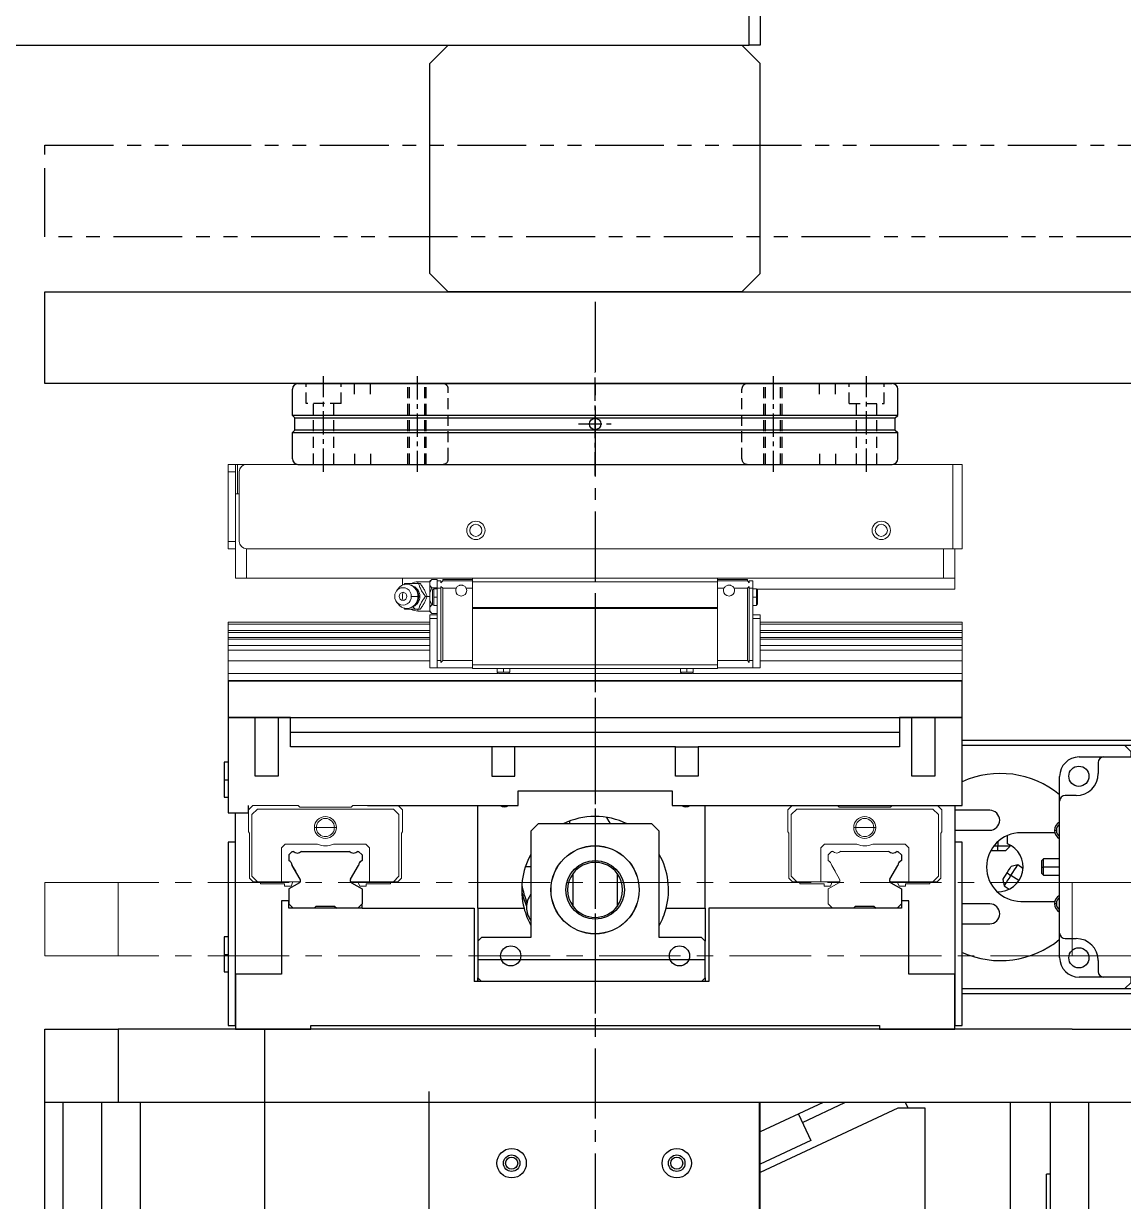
# Model space of a CAD drawing. Extents: x 500 to 100500, y -14500 to 21140.
# Drawn here: x 8530.7 to 8830.5, y -3309.1 to -2988 of the extents above; entities that cross this region are included whole.
import ezdxf

# ---------------------------------------------------------------- set-up
doc = ezdxf.new("R2010")
doc.units = 0
for name, pattern in [('CENTER', [10.16, 6.35, -1.27, 1.27, -1.27]), ('CENTER2', [28.575, 19.05, -3.175, 3.175, -3.175]), ('DASHED', [4.5, 3, -1.5]), ('PHANTOM2', [1.25, 0.625, -0.125, 0.125, -0.125, 0.125, -0.125]), ('SLD-Solid', [0])]:
    doc.linetypes.add(name, pattern=pattern)
doc.layers.get('0').update_dxf_attribs({"linetype": 'CONTINUOUS'})
doc.layers.add('C', color=1, linetype='CENTER', lineweight=18)
doc.layers.add('MODEL', color=7, linetype='SLD-Solid', lineweight=15)
for name, color, linetype in [('D', 7, 'CONTINUOUS'), ('Dim', 114, 'CONTINUOUS'), ('M06SMMF-001B', 7, 'CONTINUOUS')]:
    doc.layers.add(name, color=color, linetype=linetype)

# ---------------------------------------------------------------- blocks, each defined once
blk = doc.blocks.new('KA$C0f30fc43')
at = {"layer": 'C', "ltscale": 3.5}
for p, q in [((0, 0), (0, 20)), ((0, 20), (20, 20)), ((20, 20), (20, 0)), ((280, 20), (20, 20)), ((280, 0), (280, 20)), ((280, 20), (300, 20)), ((300, 20), (300, 0)), ((20, 0), (0, 0)), ((280, 0), (20, 0)), ((300, 0), (280, 0))]:
    blk.add_line(p, q, dxfattribs=at)
blk = doc.blocks.new('KA$C6268043b')
at = {"linetype": 'Continuous', "lineweight": 25}
for p, q in [((0.5, 119.51, 52.18), (0.5, 139.51, 52.18)), ((0.5, 139.51, 52.18), (20.5, 139.51, 52.18)), ((20.5, 139.51, 52.18), (20.5, 119.51, 52.18)), ((280.5, 139.51, 52.18), (20.5, 139.51, 52.18)), ((60.5, 49.51, 52.18), (60.5, 139.51, 52.18)), ((280.5, 139.51, 52.18), (300.5, 139.51, 52.18)), ((0.5, 20, 52.18), (0.5, 122.5, 52.18)), ((105.25, 20, 52.18), (105.25, 122.5, 52.18)), ((20.5, 119.51, 52.18), (0.5, 119.51, 52.18)), ((5.5, 20, 52.18), (5.5, 119.51, 52.18)), ((16, 119.51, 52.18), (16, 20, 52.18)), ((280.5, 119.51, 52.18), (20.5, 119.51, 52.18)), ((26.5, 119.51, 52.18), (26.5, 20, 52.18)), ((195.25, 119.51, 52.18), (195.25, 20, 52.18)), ((195.5, 93.01, 52.18), (195.5, 119.51, 52.18)), ((212.62, 119.51, 52.18), (195.5, 111.52, 52.18)), ((206.99, 114.12, 52.18), (218.54, 119.51, 52.18)), ((235.8, 118, 52.18), (235.1, 119.51, 52.18)), ((263.6, 119.51, 52.18), (263.6, 87.5, 52.18)), ((274.5, 119.51, 52.18), (274.5, 20, 52.18)), ((300.5, 119.51, 52.18), (280.5, 119.51, 52.18)), ((285, 119.51, 52.18), (285, 20, 52.18)), ((233.05, 118, 52.18), (195.5, 100.49, 52.18)), ((205.94, 116.39, 52.18), (209.32, 109.14, 52.18)), ((240.5, 118, 52.18), (233.05, 118, 52.18)), ((240.5, 30, 52.18), (240.5, 118, 52.18)), ((209.32, 109.14, 52.18), (195.5, 102.7, 52.18)), ((273.5, 65, 52.18), (273.5, 100, 52.18)), ((274.5, 100, 52.18), (273.5, 100, 52.18)), ((195.5, 93.01, 52.18), (195.25, 93.01, 52.18)), ((195.5, 29.51, 52.18), (195.5, 93.01, 52.18))]:
    blk.add_line(p, q, dxfattribs=at)
for centre, radius in [((127.75, 103, 52.18), 4), ((172.75, 103, 52.18), 4), ((127.75, 103, 52.18), 2.25), ((127.75, 103, 52.18), 1.65), ((172.75, 103, 52.18), 2.25), ((172.75, 103, 52.18), 1.65)]:
    blk.add_circle(centre, radius, dxfattribs=at)
at = {"layer": 'Dim'}
blk.add_blockref('KA$C0f30fc43', (0.5, 159.51, 52.18), dxfattribs=at)
blk = doc.blocks.new('KA$Ce3736b89')
at = {"color": 7, "linetype": 'CENTER'}
for p, q in [((8.5, 1), (8.5, 27)), ((34, 27), (34, 1)), ((82.5, 0), (82.5, 28)), ((131, 27), (131, 1)), ((156.5, 1), (156.5, 27)), ((77.95, 14), (87.05, 14))]:
    blk.add_line(p, q, dxfattribs=at)
at = {"color": 7, "linetype": 'Continuous'}
for p, q in [((0, 16.350018), (0, 23.5)), ((1.5, 25), (163.5, 25)), ((165, 16.350018), (165, 23.5)), ((0.7, 15.650018), (0, 16.350018)), ((165, 16.350018), (0, 16.350018)), ((164.3, 15.650018), (165, 16.350018)), ((0.7, 12.350018), (0.7, 15.650018)), ((0.7, 15.650018), (164.3, 15.650018)), ((164.3, 12.350018), (164.3, 15.650018)), ((0.7, 12.350018), (0, 11.650018)), ((0, 4.5), (0, 11.650018)), ((0, 11.650018), (165, 11.650018)), ((164.3, 12.350018), (0.7, 12.350018)), ((164.3, 12.350018), (165, 11.650018)), ((165, 4.5), (165, 11.650018)), ((1.5, 3), (163.5, 3))]:
    blk.add_line(p, q, dxfattribs=at)
at = {"color": 7, "linetype": 'DASHED'}
for p, q in [((3.75, 19.6), (3.75, 25)), ((13.25, 19.6), (13.25, 25)), ((16.95, 22.1), (16.95, 25)), ((21.3, 22.1), (21.3, 25)), ((31.500002, 3), (31.500002, 25)), ((31.933002, 3), (31.933002, 25)), ((36.066998, 3), (36.066998, 25)), ((36.499998, 3), (36.499998, 25)), ((42.5, 4.5), (42.5, 23.5)), ((122.5, 4.5), (122.5, 23.5)), ((128.500002, 3), (128.500002, 25)), ((128.933002, 3), (128.933002, 25)), ((133.066998, 3), (133.066998, 25)), ((133.499998, 3), (133.499998, 25)), ((143.7, 22.1), (143.7, 25)), ((148.05, 22.1), (148.05, 25)), ((151.75, 19.6), (151.75, 25)), ((161.25, 19.6), (161.25, 25)), ((13.25, 19.6), (3.75, 19.6)), ((5.75, 3), (5.75, 19.6)), ((11.25, 3), (11.25, 19.6)), ((151.75, 19.6), (161.25, 19.6)), ((153.75, 3), (153.75, 19.6)), ((159.25, 3), (159.25, 19.6)), ((16.95, 5.9), (16.95, 3)), ((21.3, 5.9), (21.3, 3)), ((143.7, 5.9), (143.7, 3)), ((148.05, 5.9), (148.05, 3))]:
    blk.add_line(p, q, dxfattribs=at)
at = {"color": 7, "linetype": 'Continuous'}
blk.add_circle((82.5, 14), 1.55, dxfattribs=at)
for centre, start, end in [((1.5, 23.5), 90.000018, 180), ((163.5, 23.5), 0, 89.999982), ((1.5, 4.5), 180, 269.999982), ((163.5, 4.5), 270.000018, 0)]:
    blk.add_arc(centre, 1.5, start, end, dxfattribs=at)
at = {"color": 7, "linetype": 'DASHED'}
for centre, start, end in [((41, 23.5), 359.999964, 90), ((124, 23.5), 90, 180.000036), ((41, 4.5), 269.999982, 359.999964), ((124, 4.5), 180.000036, 270.000018)]:
    blk.add_arc(centre, 1.5, start, end, dxfattribs=at)
blk = doc.blocks.new('KA$C862adcbe')
at = {"layer": 'D', "elevation": -65.34}
blk.add_lwpolyline([(0, 121.73), (300, 121.73), (300, 96.73), (0, 96.73)], close=True, dxfattribs=at)
at = {"layer": 'M06SMMF-001B', "color": 1, "linetype": 'CENTER2'}
blk.add_line((150, 119.03, -65.34), (150, 0, -65.34), dxfattribs=at)
at = {"layer": 'M06SMMF-001B'}
blk.add_line((50, 15.73, -65.34), (250, 15.73, -65.34), dxfattribs=at)
at = {"layer": 'MODEL'}
for p, q in [((50, 74.73, -65.34), (52, 74.73, -65.34)), ((50, 72.73, -65.34), (50, 74.73, -65.34)), ((52, 74.73, -65.34), (52, 72.73, -65.34)), ((52, 74.73, -65.34), (52.5, 74.73, -65.34)), ((52.5, 74.73, -65.34), (55, 74.73, -65.34)), ((52.5, 66.73, -65.34), (52.5, 74.73, -65.34)), ((247.5, 74.73, -65.34), (55, 74.73, -65.34)), ((247.5, 51.73, -65.34), (247.5, 74.73, -65.34)), ((250, 74.73, -65.34), (247.5, 74.73, -65.34)), ((250, 51.73, -65.34), (250, 74.73, -65.34)), ((52, 72.73, -65.34), (50, 72.73, -65.34)), ((50, 53.73, -65.34), (50, 72.73, -65.34)), ((52, 53.73, -65.34), (52, 72.73, -65.34)), ((53, 53.73, -65.34), (53, 72.73, -65.34)), ((52, 66.73, -65.34), (53, 66.73, -65.34)), ((50, 53.73, -65.34), (52, 53.73, -65.34)), ((50, 51.73, -65.34), (50, 53.73, -65.34)), ((52, 51.73, -65.34), (50, 51.73, -65.34)), ((52, 53.73, -65.34), (52, 51.73, -65.34)), ((52, 43.73, -65.34), (52, 51.73, -65.34)), ((247.5, 51.73, -65.34), (55, 51.73, -65.34)), ((55, 51.73, -65.34), (55, 43.73, -65.34)), ((245, 43.73, -65.34), (245, 51.73, -65.34)), ((250, 51.73, -65.34), (247.5, 51.73, -65.34)), ((248, 51.73, -65.34), (248, 43.73, -65.34)), ((52, 43.73, -65.34), (245, 43.73, -65.34)), ((100.5, 43.73, -65.34), (97.5, 43.73, -65.34)), ((97.5, 41.78, -65.34), (97.5, 43.73, -65.34)), ((97.88, 41.86, -65.34), (98.15, 42.23, -65.34)), ((98.15, 42.23, -65.34), (98.82, 42.23, -65.34)), ((105, 42.73, -65.34), (101.7, 42.73, -65.34)), ((101.7, 42.73, -65.34), (101.7, 42.27, -65.34)), ((101.9, 42.23, -65.34), (102.33, 42.23, -65.34)), ((105.5, 43.35, -65.34), (105, 42.85, -65.34)), ((105.5, 43.34, -65.34), (105, 42.68, -65.34)), ((105, 42.85, -65.34), (105, 42.68, -65.34)), ((105, 42.68, -65.34), (105, 42.19, -65.34)), ((105, 42.19, -65.34), (105, 41.7, -65.34)), ((105.5, 43.34, -65.34), (107, 43.34, -65.34)), ((107, 43.34, -65.34), (107, 42.93, -65.34)), ((107, 42.93, -65.34), (107, 40.93, -65.34)), ((108, 42.93, -65.34), (107, 42.93, -65.34)), ((108, 42.93, -65.34), (108, 42.43, -65.34)), ((108, 42.43, -65.34), (108.5, 42.93, -65.34)), ((108.5, 42.93, -65.34), (108.5, 43.33, -65.34)), ((108.5, 43.33, -65.34), (116.6, 43.33, -65.34)), ((116.6, 42.93, -65.34), (108.5, 42.93, -65.34)), ((116.6, 43.73, -65.34), (116.6, 42.73, -65.34)), ((183.4, 42.73, -65.34), (116.6, 42.73, -65.34)), ((116.6, 42.73, -65.34), (116.6, 35.73, -65.34)), ((183.4, 43.73, -65.34), (183.4, 42.73, -65.34)), ((191.5, 43.33, -65.34), (183.4, 43.33, -65.34)), ((183.4, 42.93, -65.34), (191.5, 42.93, -65.34)), ((183.4, 42.73, -65.34), (183.4, 35.73, -65.34)), ((191.5, 42.93, -65.34), (191.5, 43.33, -65.34)), ((192, 42.43, -65.34), (191.5, 42.93, -65.34)), ((192, 42.93, -65.34), (192, 42.43, -65.34)), ((192, 42.93, -65.34), (193, 42.93, -65.34)), ((193, 40.93, -65.34), (193, 42.93, -65.34)), ((248, 43.73, -65.34), (245, 43.73, -65.34)), ((248, 40.73, -65.34), (248, 43.73, -65.34)), ((96.2, 40.69, -65.34), (95.84, 40.17, -65.34)), ((99.89, 38.73, -65.34), (101.72, 38.73, -65.34)), ((103.77, 38.73, -65.34), (104.21, 38.73, -65.34)), ((104.21, 38.73, -65.34), (105, 38.73, -65.34)), ((105, 41.7, -65.34), (105, 39.71, -65.34)), ((105, 41.7, -65.34), (105.5, 41.03, -65.34)), ((105.5, 41.03, -65.34), (105, 39.71, -65.34)), ((105, 39.71, -65.34), (105, 38.73, -65.34)), ((105, 38.73, -65.34), (105, 37.74, -65.34)), ((105.5, 41.03, -65.34), (107, 41.03, -65.34)), ((105.7, 40.41, -65.34), (105.7, 40.37, -65.34)), ((107, 40.79, -65.34), (106.03, 40.79, -65.34)), ((106.03, 40.79, -65.34), (106.03, 40.68, -65.34)), ((106.03, 40.68, -65.34), (106.03, 38.54, -65.34)), ((106.03, 38.54, -65.34), (107, 38.54, -65.34)), ((106.03, 38.54, -65.34), (106.03, 36.29, -65.34)), ((108, 40.93, -65.34), (107, 40.93, -65.34)), ((107, 40.93, -65.34), (107, 21.24, -65.34)), ((108.5, 40.93, -65.34), (108, 41.43, -65.34)), ((108, 41.43, -65.34), (108, 40.93, -65.34)), ((108, 40.93, -65.34), (108, 21.24, -65.34)), ((112.13, 40.93, -65.34), (108.5, 40.93, -65.34)), ((108.5, 40.93, -65.34), (108.5, 21.24, -65.34)), ((116.6, 40.93, -65.34), (114.87, 40.93, -65.34)), ((183.4, 40.93, -65.34), (185.13, 40.93, -65.34)), ((187.87, 40.93, -65.34), (191.5, 40.93, -65.34)), ((191.5, 40.93, -65.34), (192, 41.43, -65.34)), ((191.5, 40.93, -65.34), (191.5, 21.24, -65.34)), ((192, 41.43, -65.34), (192, 40.93, -65.34)), ((192, 40.93, -65.34), (193, 40.93, -65.34)), ((192, 40.93, -65.34), (192, 21.24, -65.34)), ((193, 40.93, -65.34), (193, 21.24, -65.34)), ((193.97, 40.79, -65.34), (193, 40.79, -65.34)), ((193, 38.54, -65.34), (193.97, 38.54, -65.34)), ((193.97, 40.79, -65.34), (193.97, 40.68, -65.34)), ((193.97, 40.68, -65.34), (193.97, 38.54, -65.34)), ((193.97, 38.54, -65.34), (193.97, 36.29, -65.34)), ((194.17, 40.73, -65.34), (248, 40.73, -65.34)), ((194.3, 40.37, -65.34), (194.3, 36.62, -65.34)), ((95.84, 37.28, -65.34), (96.2, 36.76, -65.34)), ((98.15, 35.23, -65.34), (97.89, 35.58, -65.34)), ((105, 37.74, -65.34), (105.5, 36.42, -65.34)), ((105, 37.74, -65.34), (105, 35.75, -65.34)), ((105.5, 36.42, -65.34), (105, 35.75, -65.34)), ((105, 35.75, -65.34), (105, 35.26, -65.34)), ((105.5, 36.42, -65.34), (105.77, 36.42, -65.34)), ((106.03, 36.29, -65.34), (107, 36.29, -65.34)), ((183.4, 35.73, -65.34), (116.6, 35.73, -65.34)), ((116.6, 35.73, -65.34), (116.6, 35.43, -65.34)), ((183.4, 35.43, -65.34), (116.6, 35.43, -65.34)), ((116.6, 35.43, -65.34), (116.6, 20.04, -65.34)), ((183.4, 35.73, -65.34), (183.4, 35.43, -65.34)), ((183.4, 35.43, -65.34), (183.4, 20.04, -65.34)), ((193, 36.29, -65.34), (193.97, 36.29, -65.34)), ((101.9, 35.23, -65.34), (100.93, 35.23, -65.34)), ((101.7, 35.17, -65.34), (101.7, 34.73, -65.34)), ((101.7, 34.73, -65.34), (105, 34.73, -65.34)), ((101.9, 35.23, -65.34), (102.33, 35.23, -65.34)), ((105, 35.26, -65.34), (105, 34.77, -65.34)), ((105, 34.77, -65.34), (105.5, 34.11, -65.34)), ((105, 34.77, -65.34), (105, 34.61, -65.34)), ((105, 34.61, -65.34), (105.5, 34.1, -65.34)), ((105, 33.73, -65.34), (105, 32.73, -65.34)), ((105, 33.73, -65.34), (107, 33.73, -65.34)), ((105, 32.73, -65.34), (107, 32.73, -65.34)), ((105, 32.73, -65.34), (105, 19.24, -65.34)), ((105.5, 34.11, -65.34), (107, 34.11, -65.34)), ((195, 33.73, -65.34), (193, 33.73, -65.34)), ((195, 32.73, -65.34), (193, 32.73, -65.34)), ((195, 33.73, -65.34), (195, 32.73, -65.34)), ((195, 32.73, -65.34), (195, 19.24, -65.34)), ((105, 31.73, -65.34), (50, 31.73, -65.34)), ((50, 31.12, -65.34), (50, 31.73, -65.34)), ((105, 31.12, -65.34), (50, 31.12, -65.34)), ((50, 29.41, -65.34), (50, 31.12, -65.34)), ((105, 29.41, -65.34), (50, 29.41, -65.34)), ((50, 28.89, -65.34), (50, 29.41, -65.34)), ((250, 31.73, -65.34), (195, 31.73, -65.34)), ((250, 31.12, -65.34), (195, 31.12, -65.34)), ((250, 29.41, -65.34), (195, 29.41, -65.34)), ((250, 31.12, -65.34), (250, 31.73, -65.34)), ((250, 29.41, -65.34), (250, 31.12, -65.34)), ((250, 28.89, -65.34), (250, 29.41, -65.34)), ((105, 28.89, -65.34), (50, 28.89, -65.34)), ((50, 27.56, -65.34), (50, 28.89, -65.34)), ((105, 27.56, -65.34), (50, 27.56, -65.34)), ((50, 27.04, -65.34), (50, 27.56, -65.34)), ((105, 27.04, -65.34), (50, 27.04, -65.34)), ((50, 25.32, -65.34), (50, 27.04, -65.34)), ((250, 28.89, -65.34), (195, 28.89, -65.34)), ((250, 27.56, -65.34), (195, 27.56, -65.34)), ((250, 27.04, -65.34), (195, 27.04, -65.34)), ((250, 27.56, -65.34), (250, 28.89, -65.34)), ((250, 27.04, -65.34), (250, 27.56, -65.34)), ((250, 25.32, -65.34), (250, 27.04, -65.34)), ((105, 25.32, -65.34), (50, 25.32, -65.34)), ((50, 24.11, -65.34), (50, 25.32, -65.34)), ((105, 24.11, -65.34), (50, 24.11, -65.34)), ((50, 21.18, -65.34), (50, 24.11, -65.34)), ((250, 25.32, -65.34), (195, 25.32, -65.34)), ((250, 24.11, -65.34), (195, 24.11, -65.34)), ((250, 24.11, -65.34), (250, 25.32, -65.34)), ((250, 21.18, -65.34), (250, 24.11, -65.34)), ((105, 21.18, -65.34), (50, 21.18, -65.34)), ((50, 17.73, -65.34), (50, 21.18, -65.34)), ((107, 21.24, -65.34), (107, 19.24, -65.34)), ((108, 21.24, -65.34), (107, 21.24, -65.34)), ((108, 20.74, -65.34), (108.5, 21.24, -65.34)), ((108, 21.24, -65.34), (108, 20.74, -65.34)), ((116.6, 21.24, -65.34), (108.5, 21.24, -65.34)), ((183.4, 20.04, -65.34), (116.6, 20.04, -65.34)), ((116.6, 20.04, -65.34), (116.6, 19.04, -65.34)), ((183.4, 21.24, -65.34), (191.5, 21.24, -65.34)), ((183.4, 20.04, -65.34), (183.4, 19.04, -65.34)), ((192, 20.74, -65.34), (191.5, 21.24, -65.34)), ((192, 21.24, -65.34), (193, 21.24, -65.34)), ((192, 21.24, -65.34), (192, 20.74, -65.34)), ((193, 19.24, -65.34), (193, 21.24, -65.34)), ((250, 21.18, -65.34), (195, 21.18, -65.34)), ((250, 17.73, -65.34), (250, 21.18, -65.34)), ((123.51, 17.73, -65.34), (50, 17.73, -65.34)), ((50, 15.73, -65.34), (50, 17.73, -65.34)), ((105, 19.24, -65.34), (107, 19.24, -65.34)), ((116.6, 19.24, -65.34), (107, 19.24, -65.34)), ((183.4, 19.04, -65.34), (116.6, 19.04, -65.34)), ((123.29, 19.04, -65.34), (123.29, 18.07, -65.34)), ((123.29, 18.07, -65.34), (123.37, 18.07, -65.34)), ((123.37, 18.07, -65.34), (125, 18.07, -65.34)), ((123.67, 17.73, -65.34), (123.7, 17.73, -65.34)), ((125, 18.07, -65.34), (125, 19.04, -65.34)), ((125, 18.07, -65.34), (126.72, 18.07, -65.34)), ((173.51, 17.73, -65.34), (126.53, 17.73, -65.34)), ((126.72, 18.07, -65.34), (126.72, 19.04, -65.34)), ((173.28, 19.04, -65.34), (173.28, 18.07, -65.34)), ((173.28, 18.07, -65.34), (173.37, 18.07, -65.34)), ((173.37, 18.07, -65.34), (175, 18.07, -65.34)), ((173.67, 17.73, -65.34), (173.7, 17.73, -65.34)), ((175, 18.07, -65.34), (175, 19.04, -65.34)), ((175, 18.07, -65.34), (176.71, 18.07, -65.34)), ((250, 17.73, -65.34), (176.53, 17.73, -65.34)), ((176.71, 18.07, -65.34), (176.71, 19.04, -65.34)), ((183.4, 19.24, -65.34), (193, 19.24, -65.34)), ((195, 19.24, -65.34), (193, 19.24, -65.34)), ((250, 15.73, -65.34), (250, 17.73, -65.34))]:
    blk.add_line(p, q, dxfattribs=at)
at = {"layer": 'MODEL', "elevation": -65.34, "flags": 128}
blk.add_lwpolyline([(98.82, 42.23), (98.8, 42.13), (98.79, 42.07)], dxfattribs=at)
at = {"layer": 'MODEL'}
for centre, radius in [((117.5, 56.73, -65.34), 2.5), ((117.5, 56.73, -65.34), 1.65), ((228, 56.73, -65.34), 2.5), ((228, 56.73, -65.34), 1.65)]:
    blk.add_circle(centre, radius, dxfattribs=at)
for centre, radius, start, end in [((55, 72.73, -65.34), 2, 90, 180), ((55, 53.73, -65.34), 2, 180, 270), ((98.7, 39.02, -65.34), 3.01, 90.776, 146.3184), ((98.66, 38.73, -65.34), 3.3, 0, 90), ((98.53, 38.84, -65.34), 3.19, 357.9179, 87.7544), ((101.7, 38.73, -65.34), 4, 90, 117.6285), ((97.65, 38.86, -65.34), 2.25, 356.5151, 183.4849), ((97.65, 38.59, -65.34), 2.25, 176.5151, 3.4849), ((97.72, 38.73, -65.34), 1.12, 93.4851, 266.5149), ((101.6, 38.77, -65.34), 4.1, 164.7743, 180.5812), ((101.6, 38.68, -65.34), 4.1, 179.4187, 195.2258), ((97.58, 38.73, -65.34), 1.12, 273.4852, 86.5148), ((98.66, 38.73, -65.34), 3.3, 270, 0), ((98.53, 38.61, -65.34), 3.19, 272.2456, 2.082), ((99.2, 38.73, -65.34), 3.04, 293.8981, 66.1019), ((106.03, 40.47, -65.34), 0.325, 90, 180), ((106.02, 40.37, -65.34), 0.317, 88.5994, 178.5266), ((113.5, 40.33, -65.34), 1.5, 156.4218, 180), ((113.5, 40.33, -65.34), 1.5, 180, 0), ((113.5, 40.33, -65.34), 1.5, 0, 23.5782), ((186.5, 40.33, -65.34), 1.5, 156.4218, 180), ((186.5, 40.33, -65.34), 1.5, 180, 0), ((186.5, 40.33, -65.34), 1.5, 0, 23.5782), ((193.97, 40.47, -65.34), 0.325, 0, 90), ((193.98, 40.37, -65.34), 0.317, 1.4734, 91.4006), ((98.69, 38.42, -65.34), 2.99, 213.5692, 269.3364), ((96.37, 31.71, -65.34), 5.76, 37.6529, 46.7166), ((106.03, 36.62, -65.34), 0.325, 180, 270), ((193.97, 36.62, -65.34), 0.325, 270, 0), ((101.7, 38.73, -65.34), 4, 242.3715, 270), ((123.63, 18.07, -65.34), 0.343, 180, 270), ((123.7, 18.06, -65.34), 0.335, 178.5987, 268.5269), ((126.37, 18.07, -65.34), 0.343, 270, 0), ((173.63, 18.07, -65.34), 0.343, 180, 270), ((173.7, 18.06, -65.34), 0.335, 178.5982, 268.5274), ((176.37, 18.07, -65.34), 0.343, 270, 0)]:
    blk.add_arc(centre, radius, start, end, dxfattribs=at)
for points, knots in [([(98.82, 42.23, -65.34), (99.03, 42.23, -65.34), (99.45, 42.23, -65.34), (100.51, 42.23, -65.34), (101.35, 42.23, -65.34), (101.9, 42.23, -65.34)], [0, 0, 0, 0, 0.250566, 0.500448, 1, 1, 1, 1]), ([(101.9, 42.23, -65.34), (101.99, 41.95, -65.34), (102.16, 41.4, -65.34), (102.57, 40.47, -65.34), (103.15, 39.55, -65.34), (103.57, 39, -65.34), (103.77, 38.73, -65.34)], [0, 0, 0, 0, 0.25036, 0.500197, 0.749963, 1, 1, 1, 1]), ([(104.21, 38.73, -65.34), (104.11, 39, -65.34), (103.92, 39.56, -65.34), (103.49, 40.48, -65.34), (102.94, 41.39, -65.34), (102.53, 41.95, -65.34), (102.33, 42.23, -65.34)], [0, 0, 0, 0, 0.250393, 0.500705, 0.750629, 1, 1, 1, 1]), ([(114.87, 40.93, -65.34), (114.82, 41.03, -65.34), (114.7, 41.25, -65.34), (114.41, 41.55, -65.34), (114.06, 41.73, -65.34), (113.75, 41.81, -65.34), (113.5, 41.83, -65.34), (113.25, 41.81, -65.34), (112.94, 41.73, -65.34), (112.59, 41.55, -65.34), (112.3, 41.25, -65.34), (112.18, 41.03, -65.34), (112.13, 40.93, -65.34)], [0, 0, 0, 0, 0.121723, 0.24955, 0.376413, 0.438571, 0.5, 0.561429, 0.623587, 0.75045, 0.878277, 1, 1, 1, 1]), ([(185.13, 40.93, -65.34), (185.18, 41.03, -65.34), (185.3, 41.25, -65.34), (185.59, 41.55, -65.34), (185.94, 41.73, -65.34), (186.25, 41.81, -65.34), (186.5, 41.83, -65.34), (186.75, 41.81, -65.34), (187.06, 41.73, -65.34), (187.41, 41.55, -65.34), (187.7, 41.25, -65.34), (187.82, 41.03, -65.34), (187.87, 40.93, -65.34)], [0, 0, 0, 0, 0.121723, 0.24955, 0.376413, 0.438571, 0.5, 0.561429, 0.623587, 0.75045, 0.878277, 1, 1, 1, 1]), ([(103.77, 38.73, -65.34), (103.57, 38.45, -65.34), (103.15, 37.9, -65.34), (102.57, 36.97, -65.34), (102.16, 36.05, -65.34), (101.99, 35.5, -65.34), (101.9, 35.23, -65.34)], [0, 0, 0, 0, 0.250361, 0.500197, 0.749963, 1, 1, 1, 1]), ([(102.33, 35.23, -65.34), (102.54, 35.5, -65.34), (102.94, 36.06, -65.34), (103.49, 36.98, -65.34), (103.92, 37.89, -65.34), (104.11, 38.45, -65.34), (104.21, 38.73, -65.34)], [0, 0, 0, 0, 0.2503916, 0.5007047, 0.7506285, 1, 1, 1, 1]), ([(105.7, 40.37, -65.34), (105.7, 40.27, -65.34), (105.7, 40.06, -65.34), (105.7, 39.44, -65.34), (105.7, 38.7, -65.34), (105.7, 37.93, -65.34), (105.7, 37.26, -65.34), (105.7, 36.8, -65.34), (105.7, 36.59, -65.34), (105.7, 36.63, -65.34), (105.7, 36.64, -65.34)], [0, 0, 0, 0, 0.138913, 0.277825, 0.416739, 0.555652, 0.694565, 0.833477, 0.97239, 1, 1, 1, 1]), ([(100.93, 35.23, -65.34), (100.65, 35.23, -65.34), (100.1, 35.23, -65.34), (99.07, 35.23, -65.34), (98.52, 35.23, -65.34), (98.15, 35.23, -65.34)], [0, 0, 0, 0, 0.2517682, 0.5015424, 1, 1, 1, 1]), ([(123.7, 17.73, -65.34), (123.77, 17.73, -65.34), (123.92, 17.73, -65.34), (124.36, 17.73, -65.34), (124.89, 17.73, -65.34), (125.43, 17.73, -65.34), (125.92, 17.73, -65.34), (126.24, 17.73, -65.34), (126.39, 17.73, -65.34), (126.36, 17.73, -65.34), (126.36, 17.73, -65.34)], [0, 0, 0, 0, 0.138912, 0.277825, 0.416738, 0.555651, 0.694564, 0.833477, 0.972389, 1, 1, 1, 1]), ([(173.7, 17.73, -65.34), (173.77, 17.73, -65.34), (173.92, 17.73, -65.34), (174.36, 17.73, -65.34), (174.89, 17.73, -65.34), (175.43, 17.73, -65.34), (175.92, 17.73, -65.34), (176.24, 17.73, -65.34), (176.39, 17.73, -65.34), (176.36, 17.73, -65.34), (176.36, 17.73, -65.34)], [0, 0, 0, 0, 0.138912, 0.277825, 0.416738, 0.555651, 0.694564, 0.833477, 0.972389, 1, 1, 1, 1])]:
    blk.add_open_spline(points, degree=3, knots=knots, dxfattribs=at)
at = {"layer": 'D'}
blk.add_blockref('KA$Ce3736b89', (67.5, 71.73, -65.34), dxfattribs=at)
blk = doc.blocks.new('KA$C822c6e84')
at = {"layer": 'MODEL'}
for p, q in [((0, 26.8), (1.2, 28)), ((0, 20.8), (0, 26.8)), ((0.95, 25.5), (2.45, 27)), ((1.2, 28), (13.55, 28)), ((2.45, 27), (39.55, 27)), ((13.55, 28), (14, 27.55)), ((14, 27.55), (28, 27.55)), ((28, 27.55), (28.45, 28)), ((28.45, 28), (40.8, 28)), ((39.55, 27), (41.05, 25.5)), ((40.8, 28), (42, 26.8)), ((42, 26.8), (42, 20.8)), ((0.95, 8.7), (0.95, 25.5)), ((41.05, 25.5), (41.05, 8.7)), ((0.3, 20.5), (0, 20.8)), ((0.3, 8.2), (0.3, 20.5)), ((18.54, 22), (18, 22)), ((21, 22), (18.54, 22)), ((21, 22), (23.46, 22)), ((23.46, 22), (24, 22)), ((42, 20.8), (41.7, 20.5)), ((41.7, 20.5), (41.7, 8.2)), ((9, 16.5), (10, 17.5)), ((9, 7.2), (9, 16.5)), ((10, 17.5), (18.82, 17.5)), ((23.18, 17.5), (32, 17.5)), ((32, 17.5), (33, 16.5)), ((33, 16.5), (33, 7.2)), ((11.96, 15.5), (11, 14.54)), ((11, 12.99), (11, 14.54)), ((11, 14.54), (11, 12.99)), ((12.2, 15.5), (11.96, 15.5)), ((12.2, 15.5), (12.2, 15.5)), ((27.5, 15.5), (14.5, 15.5)), ((27.5, 15.5), (27.5, 15.5)), ((30.04, 15.5), (29.8, 15.5)), ((30.04, 15.5), (31, 14.54)), ((30.04, 15.5), (30.04, 15.5)), ((30.04, 15.5), (31, 14.54)), ((31, 14.54), (31, 14.54)), ((31, 14.54), (31, 12.99)), ((12.9, 10.08), (11.98, 11.67)), ((14.14, 7.94), (11.98, 11.67)), ((27.84, 7.91), (30.02, 11.68)), ((30.02, 11.67), (28.06, 8.29)), ((1.3, 7.2), (0.3, 8.2)), ((2.45, 7.2), (0.95, 8.7)), ((2.45, 7.2), (1.3, 7.2)), ((9, 7.2), (2.45, 7.2)), ((3.3, 6.6), (3.3, 7.2)), ((9.89, 6.6), (3.3, 6.6)), ((14.16, 7.2), (9, 7.2)), ((9.89, 6), (9.89, 6.6)), ((13.9, 6.95), (11, 5.27)), ((12.14, 7.2), (11.62, 6)), ((33, 7.2), (27.84, 7.2)), ((28.1, 6.95), (31, 5.27)), ((30.38, 6), (29.86, 7.2)), ((38.7, 6.6), (32.11, 6.6)), ((32.11, 6.6), (32.11, 6)), ((39.55, 7.2), (33, 7.2)), ((38.7, 7.2), (38.7, 6.6)), ((41.05, 8.7), (39.55, 7.2)), ((40.7, 7.2), (39.55, 7.2)), ((41.7, 8.2), (40.7, 7.2)), ((11.62, 6), (9.89, 6)), ((11, 5.27), (11, 1.18)), ((32.11, 6), (30.38, 6)), ((31, 5.27), (31, 1.18)), ((12.18, 0), (11, 1.18)), ((12.18, 0), (17.9, 0)), ((18.5, 0.6), (17.9, 0)), ((23.5, 0.6), (18.5, 0.6)), ((24.1, 0), (23.5, 0.6)), ((24.1, 0), (29.82, 0)), ((29.82, 0), (31, 1.18))]:
    blk.add_line(p, q, dxfattribs=at)
for centre, radius, start, end in [((21, 22), 3, 0, 180), ((21, 22), 2.46, 0, 180), ((21, 22), 3, 180, 0), ((21, 22), 2.46, 180, 342), ((21, 22), 2.46, 342, 0), ((21, 22), 5, 244.1581, 295.8419), ((10.34, 11.48), 1.65, 6.9143, 66.5733), ((10.35, 11.48), 1.65, 6.8726, 66.5915), ((13.35, 16.69), 1.65, 225.9539, 314.0461), ((28.65, 16.69), 1.65, 225.9545, 268.1319), ((28.65, 16.69), 1.65, 225.9539, 314.0461), ((31.66, 11.48), 1.65, 113.4267, 173.0857), ((31.66, 11.48), 1.65, 113.3992, 172.9363), ((13.55, 7.56), 0.7, 299.3541, 32.8115), ((28.45, 7.56), 0.7, 149.9661, 210.6638), ((28.45, 7.56), 0.7, 150, 240)]:
    blk.add_arc(centre, radius, start, end, dxfattribs=at)
blk = doc.blocks.new('KA$C684ba9cd')
at = {"linetype": 'Continuous', "lineweight": 25}
for p, q in [((1.06, 85, -65.34), (1.06, 59, -65.34)), ((8.43, 85, -65.34), (1.06, 85, -65.34)), ((8.43, 69, -65.34), (8.43, 85, -65.34)), ((14.69, 85, -65.34), (8.43, 85, -65.34)), ((14.69, 85, -65.34), (14.69, 69, -65.34)), ((18.06, 85, -65.34), (14.69, 85, -65.34)), ((18.06, 77, -65.34), (18.06, 85, -65.34)), ((184.06, 85, -65.34), (184.06, 77, -65.34)), ((187.43, 85, -65.34), (184.06, 85, -65.34)), ((187.43, 69, -65.34), (187.43, 85, -65.34)), ((193.69, 85, -65.34), (187.43, 85, -65.34)), ((193.69, 85, -65.34), (193.69, 69, -65.34)), ((201.06, 85, -65.34), (193.69, 85, -65.34)), ((201.06, 61, -65.34), (201.06, 85, -65.34)), ((18.06, 81, -65.34), (184.06, 81, -65.34)), ((286.68, 78.73, -65.34), (201.06, 78.73, -65.34)), ((285.32, 77.37, -65.34), (201.06, 77.37, -65.34)), ((247.18, 75.67, -65.34), (245.48, 77.37, -65.34)), ((278.31, 77.37, -65.34), (278.31, 74.22, -65.34)), ((285.32, 73.32, -65.34), (285.32, 77.37, -65.34)), ((286.68, 72, -65.34), (286.68, 78.73, -65.34)), ((286.68, 77.37, -65.34), (286.81, 77.37, -65.34)), ((286.81, 77.37, -65.34), (286.81, 72.78, -65.34)), ((79.19, 77, -65.34), (18.06, 77, -65.34)), ((72.93, 77, -65.34), (72.93, 69, -65.34)), ((122.93, 77, -65.34), (79.19, 77, -65.34)), ((79.19, 69, -65.34), (79.19, 77, -65.34)), ((122.93, 69, -65.34), (122.93, 77, -65.34)), ((122.93, 77, -65.34), (129.19, 77, -65.34)), ((129.19, 77, -65.34), (129.19, 69, -65.34)), ((184.06, 77, -65.34), (129.19, 77, -65.34)), ((232.97, 74.22, -65.34), (239.67, 74.22, -65.34)), ((239.67, 74.22, -65.34), (275.67, 74.22, -65.34)), ((247.18, 74.22, -65.34), (247.18, 75.67, -65.34)), ((247.67, 74.22, -65.34), (247.67, 74.32, -65.34)), ((267.67, 74.32, -65.34), (247.67, 74.32, -65.34)), ((267.67, 74.22, -65.34), (267.67, 74.32, -65.34)), ((275.67, 74.22, -65.34), (282.37, 74.22, -65.34)), ((1.06, 72.78, -65.34), (0, 72.78, -65.34)), ((0, 72.78, -65.34), (0, 68.02, -65.34)), ((238.17, 72.72, -65.34), (238.17, 69.72, -65.34)), ((277.17, 69.72, -65.34), (277.17, 72.72, -65.34)), ((289.74, 72.78, -65.34), (286.81, 72.78, -65.34)), ((289.74, 72.78, -65.34), (289.74, 68.02, -65.34)), ((0, 68.02, -65.34), (0, 63.26, -65.34)), ((0, 68.02, -65.34), (1.06, 68.02, -65.34)), ((14.69, 69, -65.34), (8.43, 69, -65.34)), ((72.93, 69, -65.34), (79.19, 69, -65.34)), ((129.19, 69, -65.34), (122.93, 69, -65.34)), ((193.69, 69, -65.34), (187.43, 69, -65.34)), ((227.67, 62.22, -65.34), (227.67, 68.92, -65.34)), ((287.67, 68.92, -65.34), (287.67, 62.22, -65.34)), ((287.67, 68.02, -65.34), (289.74, 68.02, -65.34)), ((289.74, 68.02, -65.34), (289.74, 63.26, -65.34)), ((80.06, 65, -65.34), (122.06, 65, -65.34)), ((80.06, 61, -65.34), (80.06, 65, -65.34)), ((122.06, 65, -65.34), (122.06, 61, -65.34)), ((0, 63.26, -65.34), (1.06, 63.26, -65.34)), ((227.67, 26.22, -65.34), (227.67, 62.22, -65.34)), ((232.17, 63.72, -65.34), (229.17, 63.72, -65.34)), ((286.17, 63.72, -65.34), (283.17, 63.72, -65.34)), ((287.67, 63.26, -65.34), (289.74, 63.26, -65.34)), ((287.67, 62.22, -65.34), (287.67, 26.22, -65.34)), ((1.06, 59, -65.34), (6.56, 59, -65.34)), ((3.06, 51, -65.34), (3.06, 59, -65.34)), ((6.56, 59, -65.34), (6.56, 61, -65.34)), ((39.06, 61, -65.34), (80.06, 61, -65.34)), ((69.06, 33, -65.34), (69.06, 61, -65.34)), ((122.06, 61, -65.34), (201.06, 61, -65.34)), ((131.06, 33, -65.34), (131.06, 61, -65.34)), ((199.06, 61, -65.34), (199.06, 51, -65.34)), ((208.61, 59.69, -65.34), (199.06, 59.69, -65.34)), ((85.56, 56, -65.34), (83.56, 54, -65.34)), ((116.56, 56, -65.34), (85.56, 56, -65.34)), ((118.56, 54, -65.34), (116.56, 56, -65.34)), ((83.56, 54, -65.34), (83.56, 25, -65.34)), ((118.56, 25, -65.34), (118.56, 54, -65.34)), ((199.06, 54.25, -65.34), (208.61, 54.25, -65.34)), ((213.44, 50.59, -65.34), (213.44, 52.82, -65.34)), ((226.36, 53.57, -65.34), (217.11, 53.57, -65.34)), ((226.79, 54.22, -65.34), (226.27, 54.22, -65.34)), ((1.06, 51, -65.34), (1.06, 1, -65.34)), ((3.06, 51, -65.34), (1.06, 51, -65.34)), ((3.06, 1, -65.34), (3.06, 51, -65.34)), ((18.52, 48.5, -65.34), (17.56, 47.54, -65.34)), ((18.52, 48.5, -65.34), (18.76, 48.5, -65.34)), ((21.06, 48.5, -65.34), (34.06, 48.5, -65.34)), ((36.36, 48.5, -65.34), (36.6, 48.5, -65.34)), ((36.6, 48.5, -65.34), (37.56, 47.54, -65.34)), ((183.36, 48.5, -65.34), (183.6, 48.5, -65.34)), ((183.6, 48.5, -65.34), (184.56, 47.54, -65.34)), ((199.06, 51, -65.34), (199.06, 1, -65.34)), ((201.06, 51, -65.34), (199.06, 51, -65.34)), ((201.06, 1, -65.34), (201.06, 51, -65.34)), ((210.82, 48.61, -65.34), (208.85, 48.61, -65.34)), ((210.82, 49.88, -65.34), (209.67, 49.88, -65.34)), ((210.82, 51.15, -65.34), (210.82, 49.88, -65.34)), ((214.22, 49.88, -65.34), (210.82, 49.88, -65.34)), ((210.82, 48.61, -65.34), (210.82, 49.88, -65.34)), ((212.95, 48.61, -65.34), (210.82, 48.61, -65.34)), ((212.95, 48.61, -65.34), (214.22, 49.88, -65.34)), ((214.22, 49.88, -65.34), (214.22, 50.21, -65.34)), ((17.56, 47.54, -65.34), (17.56, 45.99, -65.34)), ((37.56, 47.54, -65.34), (37.56, 45.99, -65.34)), ((184.56, 47.54, -65.34), (184.56, 45.99, -65.34)), ((223.25, 46.43, -65.34), (222.78, 45.96, -65.34)), ((222.78, 44.22, -65.34), (222.78, 45.96, -65.34)), ((227.67, 46.43, -65.34), (223.25, 46.43, -65.34)), ((223.25, 44.22, -65.34), (223.25, 46.43, -65.34)), ((20.72, 40.91, -65.34), (18.54, 44.68, -65.34)), ((34.42, 40.94, -65.34), (36.58, 44.67, -65.34)), ((83.56, 44.26, -65.34), (82.07, 44.26, -65.34)), ((95.06, 33.5, -65.34), (95.06, 42.5, -65.34)), ((107.06, 42.5, -65.34), (107.06, 33.5, -65.34)), ((181.42, 40.94, -65.34), (183.58, 44.67, -65.34)), ((213.34, 42.61, -65.34), (214.41, 41.92, -65.34)), ((216.57, 40.53, -65.34), (214.41, 41.92, -65.34)), ((216.25, 44.78, -65.34), (214.48, 44.39, -65.34)), ((217.68, 43.86, -65.34), (216.25, 44.78, -65.34)), ((222.78, 44.22, -65.34), (223.25, 44.22, -65.34)), ((222.78, 42.48, -65.34), (222.78, 44.22, -65.34)), ((222.78, 42.48, -65.34), (223.25, 42.01, -65.34)), ((223.25, 42.01, -65.34), (223.25, 44.22, -65.34)), ((227.67, 44.22, -65.34), (223.25, 44.22, -65.34)), ((223.25, 42.01, -65.34), (227.67, 42.01, -65.34)), ((20.46, 39.95, -65.34), (17.56, 38.27, -65.34)), ((34.66, 39.95, -65.34), (37.56, 38.27, -65.34)), ((181.66, 39.95, -65.34), (184.56, 38.27, -65.34)), ((212.19, 40.82, -65.34), (212.57, 39.06, -65.34)), ((212.57, 39.06, -65.34), (213.92, 38.19, -65.34)), ((17.56, 38.27, -65.34), (17.56, 34.18, -65.34)), ((37.56, 38.27, -65.34), (37.56, 34.18, -65.34)), ((184.56, 38.27, -65.34), (184.56, 34.18, -65.34)), ((15.56, 35, -65.34), (15.56, 15, -65.34)), ((17.56, 35, -65.34), (15.56, 35, -65.34)), ((17.56, 33, -65.34), (17.56, 35, -65.34)), ((18.74, 33, -65.34), (17.56, 34.18, -65.34)), ((37.56, 33, -65.34), (17.56, 33, -65.34)), ((24.46, 33, -65.34), (18.74, 33, -65.34)), ((24.46, 33, -65.34), (25.06, 33.6, -65.34)), ((25.06, 33.6, -65.34), (30.06, 33.6, -65.34)), ((30.06, 33.6, -65.34), (30.66, 33, -65.34)), ((36.38, 33, -65.34), (30.66, 33, -65.34)), ((36.38, 33, -65.34), (37.56, 34.18, -65.34)), ((37.56, 33, -65.34), (37.56, 34.18, -65.34)), ((37.56, 33, -65.34), (68.06, 33, -65.34)), ((61.16, 33, -65.34), (66.88, 33, -65.34)), ((68.06, 33, -65.34), (68.06, 13, -65.34)), ((69.06, 33, -65.34), (81.7, 33, -65.34)), ((69.06, 33, -65.34), (69.06, 13, -65.34)), ((120.42, 33, -65.34), (131.06, 33, -65.34)), ((131.06, 33, -65.34), (131.06, 24, -65.34)), ((132.06, 33, -65.34), (132.06, 13, -65.34)), ((184.56, 33, -65.34), (132.06, 33, -65.34)), ((138.96, 33, -65.34), (133.24, 33, -65.34)), ((171.46, 33, -65.34), (172.06, 33.6, -65.34)), ((172.06, 33.6, -65.34), (177.06, 33.6, -65.34)), ((177.06, 33.6, -65.34), (177.66, 33, -65.34)), ((183.38, 33, -65.34), (177.66, 33, -65.34)), ((183.38, 33, -65.34), (184.56, 34.18, -65.34)), ((184.56, 35, -65.34), (184.56, 33, -65.34)), ((186.56, 35, -65.34), (184.56, 35, -65.34)), ((186.56, 15, -65.34), (186.56, 35, -65.34)), ((208.61, 34.19, -65.34), (201.06, 34.19, -65.34)), ((217.11, 34.87, -65.34), (226.36, 34.87, -65.34)), ((226.79, 34.22, -65.34), (226.27, 34.22, -65.34)), ((201.06, 28.75, -65.34), (208.61, 28.75, -65.34)), ((227.67, 19.52, -65.34), (227.67, 26.22, -65.34)), ((287.67, 26.22, -65.34), (287.67, 19.52, -65.34)), ((1.06, 25.18, -65.34), (0, 25.18, -65.34)), ((0, 25.18, -65.34), (0, 20.42, -65.34)), ((70.06, 25, -65.34), (69.06, 24, -65.34)), ((69.06, 24, -65.34), (69.06, 14, -65.34)), ((83.56, 25, -65.34), (70.06, 25, -65.34)), ((130.06, 25, -65.34), (118.56, 25, -65.34)), ((131.06, 24, -65.34), (130.06, 25, -65.34)), ((131.06, 14, -65.34), (131.06, 24, -65.34)), ((229.17, 24.72, -65.34), (232.17, 24.72, -65.34)), ((283.17, 24.72, -65.34), (286.17, 24.72, -65.34)), ((289.74, 25.18, -65.34), (287.67, 25.18, -65.34)), ((289.74, 25.18, -65.34), (289.74, 20.42, -65.34)), ((0, 20.42, -65.34), (0, 15.66, -65.34)), ((0, 20.42, -65.34), (1.06, 20.42, -65.34)), ((287.67, 20.42, -65.34), (289.74, 20.42, -65.34)), ((289.74, 20.42, -65.34), (289.74, 15.66, -65.34)), ((238.17, 18.72, -65.34), (238.17, 15.72, -65.34)), ((277.17, 15.72, -65.34), (277.17, 18.72, -65.34)), ((286.68, 9.71, -65.34), (286.68, 16.44, -65.34)), ((0, 15.66, -65.34), (1.06, 15.66, -65.34)), ((3.06, 15, -65.34), (3.06, 0, -65.34)), ((15.56, 15, -65.34), (3.06, 15, -65.34)), ((132.06, 13, -65.34), (68.06, 13, -65.34)), ((69.06, 14, -65.34), (70.06, 13, -65.34)), ((69.06, 13, -65.34), (69.06, 14, -65.34)), ((130.06, 13, -65.34), (131.06, 14, -65.34)), ((131.06, 14, -65.34), (131.06, 13, -65.34)), ((199.06, 15, -65.34), (186.56, 15, -65.34)), ((199.06, 0, -65.34), (199.06, 15, -65.34)), ((239.67, 14.22, -65.34), (232.97, 14.22, -65.34)), ((275.67, 14.22, -65.34), (239.67, 14.22, -65.34)), ((247.18, 12.77, -65.34), (247.18, 14.22, -65.34)), ((282.37, 14.22, -65.34), (275.67, 14.22, -65.34)), ((278.31, 14.22, -65.34), (278.31, 11.07, -65.34)), ((285.32, 11.07, -65.34), (285.32, 15.12, -65.34)), ((286.81, 15.67, -65.34), (286.81, 11.07, -65.34)), ((286.81, 15.66, -65.34), (289.74, 15.66, -65.34)), ((201.06, 11.07, -65.34), (285.32, 11.07, -65.34)), ((201.06, 9.71, -65.34), (286.68, 9.71, -65.34)), ((245.48, 11.07, -65.34), (247.18, 12.77, -65.34)), ((286.68, 11.07, -65.34), (286.81, 11.07, -65.34)), ((1.06, 1, -65.34), (3.06, 1, -65.34)), ((3.06, 0, -65.34), (23.56, 0, -65.34)), ((23.56, 1, -65.34), (178.56, 1, -65.34)), ((23.56, 0, -65.34), (23.56, 1, -65.34)), ((178.56, 1, -65.34), (178.56, 0, -65.34)), ((178.56, 0, -65.34), (199.06, 0, -65.34)), ((199.06, 1, -65.34), (201.06, 1, -65.34))]:
    blk.add_line(p, q, dxfattribs=at)
at = {"linetype": 'Continuous', "lineweight": 25, "elevation": -65.34, "flags": 128}
for points in [[(94.22, 56), (94.14, 56.46), (94.08, 56.74)], [(105.22, 56), (104.9, 56.6), (104.22, 57.75)], [(212.19, 40.82), (212.27, 40.96), (212.52, 41.34), (212.9, 41.92), (213.34, 42.61)], [(212.57, 39.06), (212.59, 39.09), (212.74, 39.32), (213.02, 39.76), (213.41, 40.37), (213.89, 41.11), (214.41, 41.92)], [(213.34, 42.61), (213.77, 43.29), (214.15, 43.87), (214.4, 44.26), (214.48, 44.39)], [(214.41, 41.92), (214.93, 42.72), (215.4, 43.46), (215.8, 44.08), (216.08, 44.52), (216.23, 44.75), (216.25, 44.78)]]:
    blk.add_lwpolyline(points, dxfattribs=at)
at = {"linetype": 'Continuous', "lineweight": 25}
for centre, radius in [((232.92, 68.97, -65.34), 2.75), ((282.41, 68.97, -65.34), 2.75), ((101.06, 38, -65.34), 12.02), ((101.06, 38, -65.34), 12), ((101.06, 38, -65.34), 8), ((78.06, 20, -65.34), 2.75), ((124.06, 20, -65.34), 2.75), ((232.92, 19.47, -65.34), 2.75), ((282.41, 19.47, -65.34), 2.75)]:
    blk.add_circle(centre, radius, dxfattribs=at)
for centre, radius, start, end in [((232.97, 68.92, -65.34), 5.3, 90, 180), ((239.67, 72.72, -65.34), 1.5, 90, 180), ((275.67, 72.72, -65.34), 1.5, 0, 90), ((282.37, 68.92, -65.34), 5.3, 0, 90), ((211.48, 44.22, -65.34), 25.5, 50.6003, 114.1187), ((232.17, 69.72, -65.34), 6, 270, 0), ((283.17, 69.72, -65.34), 6, 180, 270), ((229.17, 62.22, -65.34), 1.5, 90, 180), ((286.17, 62.22, -65.34), 1.5, 0, 90), ((76.31, 62.75, -65.34), 2.1, 236.3804, 303.6196), ((101.06, 38, -65.34), 20, 64.1581, 115.8419), ((125.81, 62.75, -65.34), 2.1, 236.3804, 303.6196), ((208.61, 56.97, -65.34), 2.72, 270, 90), ((228.82, 54.22, -65.34), 2.55, 116.9992, 180), ((228.82, 54.22, -65.34), 2.03, 124.7895, 180), ((217.11, 44.22, -65.34), 9.35, 90, 270), ((228.82, 54.22, -65.34), 2.55, 180, 243.0008), ((228.82, 54.22, -65.34), 2.03, 180, 235.2105), ((19.91, 49.69, -65.34), 1.65, 225.9539, 314.0461), ((35.21, 49.69, -65.34), 1.65, 225.9539, 314.0461), ((182.21, 49.69, -65.34), 1.65, 225.9539, 314.0461), ((210.89, 44.28, -65.34), 6.8, 267.6895, 67.9757), ((16.9, 44.48, -65.34), 1.65, 7.0637, 66.6008), ((38.21, 44.48, -65.34), 1.65, 113.4085, 173.1274), ((101.06, 38, -65.34), 20, 151.045, 194.4775), ((101.06, 38, -65.34), 7.5, 36.8699, 143.1301), ((101.06, 38, -65.34), 20, 345.5225, 28.955), ((185.21, 44.48, -65.34), 1.65, 113.4085, 173.1274), ((101.06, 38, -65.34), 7.5, 143.1301, 216.8699), ((101.06, 38, -65.34), 7.5, 323.1301, 36.8699), ((20.11, 40.56, -65.34), 0.7, 300, 30), ((35.01, 40.56, -65.34), 0.7, 147.1885, 240.6459), ((107.39, 44.26, -65.34), 26.76, 190.7213, 201.5224), ((182.01, 40.56, -65.34), 0.7, 147.1885, 240.6459), ((107.39, 44.26, -65.34), 27.2, 194.5676, 203.1453), ((88.32, 33.22, -65.34), 5.95, 143.181, 180), ((228.82, 34.22, -65.34), 2.55, 116.9992, 180), ((228.82, 34.22, -65.34), 2.03, 124.7895, 180), ((101.06, 38, -65.34), 20, 194.4775, 208.955), ((88.32, 33.22, -65.34), 5.95, 180, 216.819), ((101.06, 38, -65.34), 7.5, 216.8699, 323.1301), ((101.06, 38, -65.34), 20, 331.045, 345.5225), ((208.61, 31.47, -65.34), 2.72, 270, 90), ((228.82, 34.22, -65.34), 2.55, 180, 243.0008), ((228.82, 34.22, -65.34), 2.03, 180, 235.2105), ((229.17, 26.22, -65.34), 1.5, 180, 270), ((286.17, 26.22, -65.34), 1.5, 270, 0), ((211.48, 44.22, -65.34), 25.5, 245.8813, 309.3997), ((232.17, 18.72, -65.34), 6, 0, 90), ((283.17, 18.72, -65.34), 6, 90, 180), ((232.97, 19.52, -65.34), 5.3, 180, 270), ((282.37, 19.52, -65.34), 5.3, 270, 0), ((239.67, 15.72, -65.34), 1.5, 180, 270), ((275.67, 15.72, -65.34), 1.5, 270, 0)]:
    blk.add_arc(centre, radius, start, end, dxfattribs=at)
at = {"layer": 'D'}
blk.add_line((69.06, 19, -65.34), (131.06, 19, -65.34), dxfattribs=at)
at = {"layer": 'Dim'}
for p in [(6.56, 33, -65.34), (153.56, 33, -65.34)]:
    blk.add_blockref('KA$C822c6e84', p, dxfattribs=at)
blk = doc.blocks.new('KA$C7abeb9f1')
at = {"layer": 'D', "color": 0, "elevation": -65.34}
blk.add_lwpolyline([(1.06, 86.73), (201.06, 86.73), (201.06, 96.73), (1.06, 96.73)], close=True, dxfattribs=at)
at = {"layer": 'M06SMMF-001B', "color": 1, "linetype": 'CENTER2'}
blk.add_line((101.06, 119.03, -65.34), (101.06, 0, -65.34), dxfattribs=at)
at = {"layer": 'D'}
blk.add_blockref('KA$C684ba9cd', (0, 1.73), dxfattribs=at)
blk = doc.blocks.new('KA$Cc3437c0d')
at = {"layer": 'D'}
blk.add_blockref('KA$C7abeb9f1', (0, 0), dxfattribs=at)
blk = doc.blocks.new('KJprobe Card F')
at = {"color": 6}
for p, q in [((32395.7, -77429.49, 43.99), (32395.7, -77379.49, 43.99)), ((32398.7, -77379.49, 43.99), (32398.7, -77429.49, 43.99)), ((32068.7, -77429.49, 43.99), (32395.7, -77429.49, 43.99)), ((32313.7, -77429.49, 43.99), (32308.7, -77434.49, 43.99)), ((32398.7, -77434.49, 43.99), (32393.7, -77429.49, 43.99)), ((32398.7, -77429.49, 43.99), (32395.7, -77429.49, 43.99)), ((32308.7, -77491.79, 43.99), (32308.7, -77434.49, 43.99)), ((32398.7, -77491.79, 43.99), (32398.7, -77434.49, 43.99)), ((32308.7, -77491.79, 43.99), (32313.7, -77496.79, 43.99)), ((32393.7, -77496.79, 43.99), (32398.7, -77491.79, 43.99)), ((32393.7, -77496.79, 43.99), (32313.7, -77496.79, 43.99))]:
    blk.add_line(p, q, dxfattribs=at)

msp = doc.modelspace()

# ---------------------------------------------------------------- linework, layer by layer
at = {"layer": 'D', "color": 3, "linetype": 'PHANTOM2', "ltscale": 30, "elevation": -75.82}
msp.add_lwpolyline([(8536.5, -3021.2), (8836.5, -3021.2), (8836.5, -3046.2), (8536.5, -3046.2)], close=True, dxfattribs=at)
at = {"layer": 'M06SMMF-001B', "color": 1, "linetype": 'CENTER2'}
msp.add_line((8686.5, -3181.74, -75.82), (8686.5, -3416.91, -75.82), dxfattribs=at)

# ---------------------------------------------------------------- block references
msp.add_blockref('KJprobe Card F', (-23667.2, 74435.59, -119.8))
at = {"layer": 'D'}
for name, p in [('KA$C862adcbe', (8536.5, -3182.92, -10.47)), ('KA$Cc3437c0d', (8585.44, -3263.92, -10.47))]:
    msp.add_blockref(name, p, dxfattribs=at)
at = {"layer": 'D', "color": 0}
msp.add_blockref('KA$C6268043b', (8536, -3401.7, -128), dxfattribs=at)

doc.saveas('drawing.dxf')
